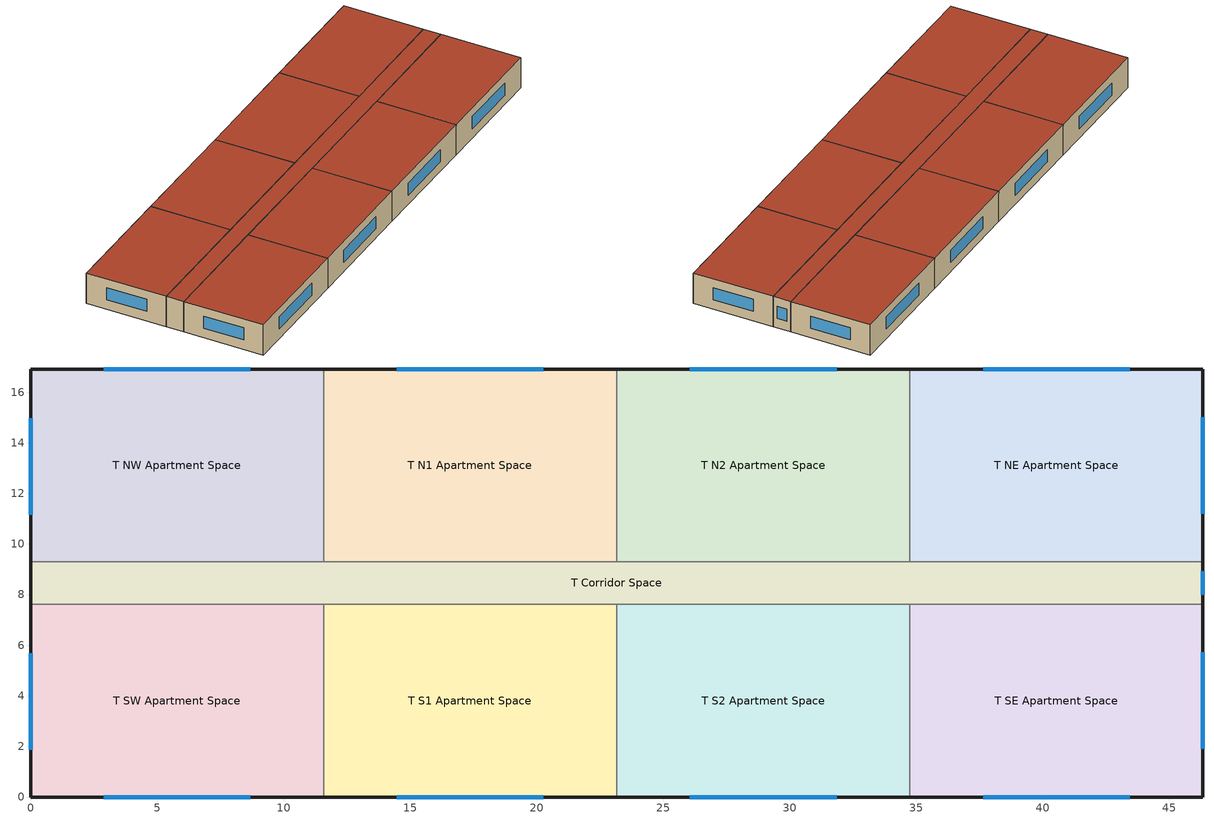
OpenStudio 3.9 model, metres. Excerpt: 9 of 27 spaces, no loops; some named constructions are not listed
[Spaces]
T NW Apartment Space
 floor adiabatic (ext_slab_8in_with_carpet): 11.58,16.92 11.58,9.3 0,9.3 0,16.92 z9.14
 wall outside (res_ext_wall_top): 11.58,16.92 0,16.92 0,9.3 z9.14:12.19
 wall to T Corridor Space (int_wall): 0,9.3 11.58,9.3 z9.14:12.19
 wall to T N1 Apartment Space (int_wall): 11.58,9.3 11.58,16.92 z9.14:12.19
 window (ResWindow_U_0.5946_SHGC_0.39): 0,14.97 0,11.16 / 8.69,16.92 2.89,16.92 z10.1:11.32
 roof outside (res_roof): 11.58,9.3 11.58,16.92 0,16.92 0,9.3 z12.19
T N1 Apartment Space
 floor adiabatic (ext_slab_8in_with_carpet): 23.16,16.92 23.16,9.3 11.58,9.3 11.58,16.92 z9.14
 wall outside (res_ext_wall_top): 23.16,16.92 11.58,16.92 z9.14:12.19
 wall to T Corridor Space (int_wall): 11.58,9.3 23.16,9.3 z9.14:12.19
 wall to T N2 Apartment Space (int_wall): 23.16,9.3 23.16,16.92 z9.14:12.19
 window (ResWindow_U_0.5946_SHGC_0.39): 20.27,16.92 14.48,16.92 z10.1:11.32
 roof outside (res_roof): 23.16,9.3 23.16,16.92 11.58,16.92 11.58,9.3 z12.19
T N2 Apartment Space
 floor adiabatic (ext_slab_8in_with_carpet): 34.75,16.92 34.75,9.3 23.16,9.3 23.16,16.92 z9.14
 wall outside (res_ext_wall_top): 34.75,16.92 23.16,16.92 z9.14:12.19
 wall to T Corridor Space (int_wall): 23.16,9.3 34.75,9.3 z9.14:12.19
 wall to T NE Apartment Space (int_wall): 34.75,9.3 34.75,16.92 z9.14:12.19
 window (ResWindow_U_0.5946_SHGC_0.39): 31.85,16.92 26.06,16.92 z10.1:11.32
 roof outside (res_roof): 34.75,9.3 34.75,16.92 23.16,16.92 23.16,9.3 z12.19
T NE Apartment Space
 floor adiabatic (ext_slab_8in_with_carpet): 46.33,16.92 46.33,9.3 34.75,9.3 34.75,16.92 z9.14
 wall outside (res_ext_wall_top): 46.33,9.3 46.33,16.92 34.75,16.92 z9.14:12.19
 wall to T Corridor Space (int_wall): 34.75,9.3 46.33,9.3 z9.14:12.19
 window (ResWindow_U_0.5946_SHGC_0.39): 46.33,11.2 46.33,15.01 / 43.43,16.92 37.64,16.92 z10.1:11.32
 roof outside (res_roof): 46.33,9.3 46.33,16.92 34.75,16.92 34.75,9.3 z12.19
T SW Apartment Space
 floor adiabatic (ext_slab_8in_with_carpet): 11.58,7.62 11.58,0 0,0 0,7.62 z9.14
 wall outside (res_ext_wall_top): 0,7.62 0,0 11.58,0 z9.14:12.19
 wall to T Corridor Space (int_wall): 11.58,7.62 0,7.62 z9.14:12.19
 wall to T S1 Apartment Space (int_wall): 11.58,0 11.58,7.62 z9.14:12.19
 window (ResWindow_U_0.5946_SHGC_0.39): 2.9,0 8.69,0 / 0,5.68 0,1.87 z10.1:11.32
 roof outside (res_roof): 11.58,0 11.58,7.62 0,7.62 0,0 z12.19
T SE Apartment Space
 floor adiabatic (ext_slab_8in_with_carpet): 46.33,7.62 46.33,0 34.75,0 34.75,7.62 z9.14
 wall outside (res_ext_wall_top): 34.75,0 46.33,0 46.33,7.62 z9.14:12.19
 wall to T S2 Apartment Space: 34.75,7.62 34.75,0 z9.14:12.19
 wall to T Corridor Space (int_wall): 46.33,7.62 34.75,7.62 z9.14:12.19
 window (ResWindow_U_0.5946_SHGC_0.39): 37.64,0 43.43,0 / 46.33,1.9 46.33,5.71 z10.1:11.32
 roof outside (res_roof): 46.33,0 46.33,7.62 34.75,7.62 34.75,0 z12.19
T S1 Apartment Space
 floor adiabatic (ext_slab_8in_with_carpet): 23.16,7.62 23.16,0 11.58,0 11.58,7.62 z9.14
 wall outside (res_ext_wall_top): 11.58,0 23.16,0 z9.14:12.19
 wall to T Corridor Space (int_wall): 23.16,7.62 11.58,7.62 z9.14:12.19
 wall to T S2 Apartment Space (int_wall): 23.16,0 23.16,7.62 z9.14:12.19
 window (ResWindow_U_0.5946_SHGC_0.39): 14.48,0 20.27,0 z10.1:11.32
 roof outside (res_roof): 23.16,0 23.16,7.62 11.58,7.62 11.58,0 z12.19
T S2 Apartment Space
 floor adiabatic (ext_slab_8in_with_carpet): 34.75,7.62 34.75,0 23.16,0 23.16,7.62 z9.14
 wall outside (res_ext_wall_top): 23.16,0 34.75,0 z9.14:12.19
 wall to T Corridor Space (int_wall): 34.75,7.62 23.16,7.62 z9.14:12.19
 window (ResWindow_U_0.5946_SHGC_0.39): 26.06,0 31.85,0 z10.1:11.32
 roof outside (res_roof): 34.75,0 34.75,7.62 23.16,7.62 23.16,0 z12.19
T Corridor Space
 floor adiabatic (ext_slab_8in_with_carpet): 46.33,9.3 46.33,7.62 0,7.62 0,9.3 z9.14
 wall outside (nonres_ext_wall_top): 0,9.3 0,7.62 / 46.33,7.62 46.33,9.3 z9.14:12.19
 window (NonresWindow_U_0.5946_SHGC_0.39): 46.33,8 46.33,8.91 z10.1:11.32
 roof outside (nonres_roof): 46.33,7.62 46.33,9.3 0,9.3 0,7.62 z12.19
[Curve:Exponent] Coefficient1 Constant=1; Coefficient2 Constant=0; Coefficient3 Constant=0; Minimum Value of x=0; Maximum Value of x=1
Fan On Off Power Curve; Fan On Off Power Curve 1; Fan On Off Power Curve 2; Fan On Off Power Curve 3; Fan On Off Power Curve 4; Fan On Off Power Curve 5; Fan On Off Power Curve 6; Fan On Off Power Curve 7; Fan On Off Power Curve 8; Fan On Off Power Curve 9; Fan On Off Power Curve 10; Fan On Off Power Curve 11; Fan On Off Power Curve 12; Fan On Off Power Curve 13; Fan On Off Power Curve 14; Fan On Off Power Curve 15; Fan On Off Power Curve 16; Fan On Off Power Curve 17; Fan On Off Power Curve 18; Fan On Off Power Curve 19; Fan On Off Power Curve 20; Fan On Off Power Curve 21; Fan On Off Power Curve 22
[Curve:Cubic] Coefficient1 Constant=1; Coefficient2 x=0; Coefficient3 x**2=0; Coefficient4 x**3=0; Minimum Value of x=0; Maximum Value of x=1
Fan On Off Efficiency Curve; Fan On Off Efficiency Curve 1; Fan On Off Efficiency Curve 2; Fan On Off Efficiency Curve 3; Fan On Off Efficiency Curve 4; Fan On Off Efficiency Curve 5; Fan On Off Efficiency Curve 6; Fan On Off Efficiency Curve 7; Fan On Off Efficiency Curve 8; Fan On Off Efficiency Curve 9; Fan On Off Efficiency Curve 10; Fan On Off Efficiency Curve 11; Fan On Off Efficiency Curve 12; Fan On Off Efficiency Curve 13; Fan On Off Efficiency Curve 14; Fan On Off Efficiency Curve 15; Fan On Off Efficiency Curve 16; Fan On Off Efficiency Curve 17; Fan On Off Efficiency Curve 18; Fan On Off Efficiency Curve 19; Fan On Off Efficiency Curve 20; Fan On Off Efficiency Curve 21; Fan On Off Efficiency Curve 22
[Curve:Biquadratic] Minimum Value of x=17; Maximum Value of x=22; Minimum Value of y=13; Maximum Value of y=46
Name | Coefficient1 Constant | Coefficient2 x | Coefficient3 x**2 | Coefficient4 y | Coefficient5 y**2 | Coefficient6 x*y
Curve Biquadratic 1; Curve Biquadratic 3; Curve Biquadratic 5; Curve Biquadratic 7; Curve Biquadratic 9; Curve Biquadratic 11; Curve Biquadratic 13; Curve Biquadratic 15 | 0.942588 | 0.00954335 | 0.00068377 | -0.0110427 | 5.249e-06 | -9.72e-06
Curve Biquadratic 2; Curve Biquadratic 4; Curve Biquadratic 6; Curve Biquadratic 8; Curve Biquadratic 10; Curve Biquadratic 12; Curve Biquadratic 14; Curve Biquadratic 16 | 0.342414 | 0.034885 | -0.0006237 | 0.00497722 | 0.000437951 | -0.000728028
[Curve:Quadratic]
Name | Coefficient1 Constant | Coefficient2 x | Coefficient3 x**2 | Minimum Value of x | Maximum Value of x
Curve Quadratic 1; Curve Quadratic 4; Curve Quadratic 7; Curve Quadratic 10; Curve Quadratic 13; Curve Quadratic 16; Curve Quadratic 19; Curve Quadratic 22 | 0.8 | 0.2 | 0 | 0.5 | 1.5
Curve Quadratic 2; Curve Quadratic 5; Curve Quadratic 8; Curve Quadratic 11; Curve Quadratic 14; Curve Quadratic 17; Curve Quadratic 20; Curve Quadratic 23 | 1.1552 | -0.1808 | 0.0256 | 0.5 | 1.5
Curve Quadratic 3; Curve Quadratic 6; Curve Quadratic 9; Curve Quadratic 12; Curve Quadratic 15; Curve Quadratic 18; Curve Quadratic 21; Curve Quadratic 24 | 0.85 | 0.15 | 0 | 0 | 1
